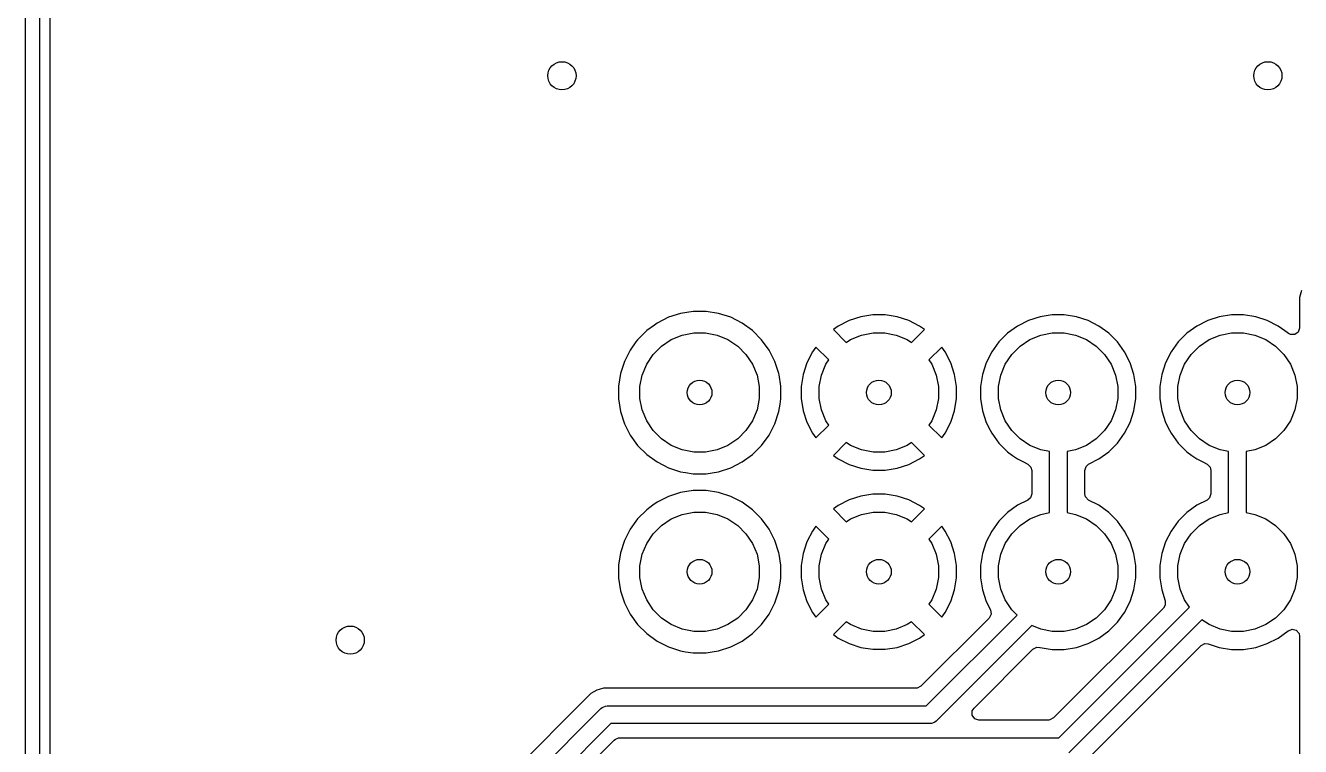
# Model space of a CAD drawing. Extents: x 0 to 130, y -140 to 0.
# Drawn here: x -0.1 to 17.96, y -48.51 to -38.29 of the extents above; entities that cross this region are included whole.
import ezdxf

# ---------------------------------------------------------------- set-up
doc = ezdxf.new("R2010")
doc.units = 0
doc.layers.add('BLACK', color=7, linetype='CONTINUOUS')

msp = doc.modelspace()

# ---------------------------------------------------------------- linework, layer by layer
at = {"layer": 'BLACK', "linetype": 'CONTINUOUS'}
for p, q in [((-0.1, -140), (-0.1, 0)), ((0.1, -0.1), (0.1, -139.9)), ((0.2505, -43.39945), (0.2505, -28.290424)), ((17.975491, -42.045657), (17.9499, -42.141166)), ((17.9499, -42.141166), (17.9499, -42.575029)), ((9.008362, -42.423788), (8.847008, -42.506002)), ((9.180593, -42.367828), (9.008362, -42.423788)), ((9.359451, -42.3395), (9.180593, -42.367828)), ((9.359454, -42.3395), (9.359451, -42.3395)), ((9.540546, -42.3395), (9.359454, -42.3395)), ((9.540549, -42.3395), (9.540546, -42.3395)), ((9.719406, -42.367828), (9.540549, -42.3395)), ((9.891637, -42.423788), (9.719406, -42.367828)), ((10.052991, -42.506002), (9.891637, -42.423788)), ((11.73242, -42.417084), (11.567751, -42.470588)), ((11.903425, -42.39), (11.73242, -42.417084)), ((12.076575, -42.39), (11.903425, -42.39)), ((12.247579, -42.417084), (12.076575, -42.39)), ((12.412248, -42.470588), (12.247579, -42.417084)), ((14.272293, -42.416598), (14.107561, -42.470123)), ((14.272297, -42.416597), (14.272293, -42.416598)), ((14.443386, -42.3895), (14.272297, -42.416597)), ((14.443389, -42.3895), (14.443386, -42.3895)), ((14.616611, -42.3895), (14.443389, -42.3895)), ((14.616614, -42.3895), (14.616611, -42.3895)), ((14.787702, -42.416597), (14.616614, -42.3895)), ((14.787706, -42.416598), (14.787702, -42.416597)), ((14.952438, -42.470123), (14.787706, -42.416598)), ((16.812293, -42.416598), (16.647561, -42.470123)), ((16.812297, -42.416597), (16.812293, -42.416598)), ((16.983386, -42.3895), (16.812297, -42.416597)), ((16.983389, -42.3895), (16.983386, -42.3895)), ((17.156611, -42.3895), (16.983389, -42.3895)), ((17.156614, -42.3895), (17.156611, -42.3895)), ((17.327702, -42.416597), (17.156614, -42.3895)), ((17.327706, -42.416598), (17.327702, -42.416597)), ((17.492438, -42.470123), (17.327706, -42.416598)), ((8.700499, -42.612447), (8.572447, -42.740499)), ((8.809202, -42.53347), (8.700499, -42.612447)), ((8.847008, -42.506002), (8.809202, -42.53347)), ((10.052993, -42.506003), (10.052991, -42.506002)), ((10.052994, -42.506004), (10.052993, -42.506003)), ((10.199501, -42.612447), (10.052994, -42.506004)), ((10.327553, -42.740499), (10.199501, -42.612447)), ((11.413473, -42.549196), (11.345829, -42.598341)), ((11.345829, -42.598341), (11.528493, -42.781005)), ((11.567751, -42.470588), (11.413473, -42.549196)), ((12.566523, -42.549195), (12.412248, -42.470588)), ((12.451505, -42.781004), (12.634169, -42.598341)), ((12.634169, -42.598341), (12.566523, -42.549195)), ((13.953214, -42.548766), (13.813073, -42.650585)), ((14.107558, -42.470125), (13.953214, -42.548766)), ((14.107561, -42.470123), (14.107558, -42.470125)), ((14.952441, -42.470125), (14.952438, -42.470123)), ((15.106785, -42.548766), (14.952441, -42.470125)), ((15.106787, -42.548767), (15.106785, -42.548766)), ((15.106788, -42.548768), (15.106787, -42.548767)), ((15.246928, -42.650586), (15.106788, -42.548768)), ((16.493214, -42.548766), (16.353073, -42.650585)), ((16.647558, -42.470125), (16.493214, -42.548766)), ((16.647561, -42.470123), (16.647558, -42.470125)), ((17.492441, -42.470125), (17.492438, -42.470123)), ((17.646785, -42.548766), (17.492441, -42.470125)), ((17.646787, -42.548767), (17.646785, -42.548766)), ((17.646788, -42.548768), (17.646787, -42.548767)), ((17.786928, -42.650586), (17.646788, -42.548768)), ((17.9499, -42.575029), (17.930993, -42.63322)), ((8.548781, -42.773073), (8.466002, -42.887008)), ((8.572447, -42.740499), (8.548781, -42.773073)), ((8.910766, -42.832941), (9.049313, -42.740367)), ((9.049313, -42.740367), (9.203258, -42.676601)), ((9.203258, -42.676601), (9.366685, -42.644093)), ((9.366685, -42.644093), (9.533315, -42.644093)), ((9.533315, -42.644093), (9.696742, -42.676601)), ((9.696742, -42.676601), (9.850687, -42.740367)), ((9.850687, -42.740367), (9.989234, -42.832941)), ((10.433996, -42.887006), (10.327553, -42.740499)), ((11.528493, -42.781005), (11.589313, -42.740367)), ((11.589313, -42.740367), (11.743258, -42.676601)), ((11.743258, -42.676601), (11.906685, -42.644093)), ((11.906685, -42.644093), (12.073315, -42.644093)), ((12.073315, -42.644093), (12.236742, -42.676601)), ((12.236742, -42.676601), (12.390687, -42.740367)), ((12.390687, -42.740367), (12.451505, -42.781004)), ((13.690585, -42.773073), (13.588766, -42.913214)), ((13.813073, -42.650585), (13.690585, -42.773073)), ((13.990766, -42.832941), (14.129313, -42.740367)), ((14.129313, -42.740367), (14.283258, -42.676601)), ((14.283258, -42.676601), (14.446685, -42.644093)), ((14.446685, -42.644093), (14.613315, -42.644093)), ((14.613315, -42.644093), (14.776742, -42.676601)), ((14.776742, -42.676601), (14.930687, -42.740367)), ((14.930687, -42.740367), (15.069234, -42.832941)), ((15.369414, -42.773072), (15.246928, -42.650586)), ((15.471232, -42.913212), (15.369414, -42.773072)), ((16.230585, -42.773073), (16.128766, -42.913214)), ((16.353073, -42.650585), (16.230585, -42.773073)), ((16.530766, -42.832941), (16.669313, -42.740367)), ((16.669313, -42.740367), (16.823258, -42.676601)), ((16.823258, -42.676601), (16.986685, -42.644093)), ((16.986685, -42.644093), (17.153315, -42.644093)), ((17.153315, -42.644093), (17.316742, -42.676601)), ((17.316742, -42.676601), (17.470687, -42.740367)), ((17.470687, -42.740367), (17.609234, -42.832941)), ((17.78693, -42.650588), (17.786928, -42.650586)), ((17.790075, -42.652873), (17.78693, -42.650588)), ((17.790393, -42.652434), (17.790075, -42.652873)), ((17.820307, -42.669184), (17.790393, -42.652434)), ((17.881493, -42.669184), (17.820307, -42.669184)), ((17.930993, -42.63322), (17.881493, -42.669184)), ((8.466002, -42.887008), (8.383788, -43.048362)), ((8.700367, -43.089313), (8.792941, -42.950766)), ((8.792941, -42.950766), (8.910766, -42.832941)), ((9.989234, -42.832941), (10.107059, -42.950766)), ((10.107059, -42.950766), (10.199633, -43.089313)), ((10.516211, -43.048361), (10.433996, -42.887006)), ((11.049196, -42.913473), (10.970588, -43.067751)), ((11.09834, -42.845829), (11.049196, -42.913473)), ((11.281005, -43.028493), (11.09834, -42.845829)), ((12.881657, -42.845829), (12.698993, -43.028491)), ((12.930801, -42.913471), (12.881657, -42.845829)), ((12.930804, -42.913475), (12.930801, -42.913471)), ((13.009411, -43.067751), (12.930804, -42.913475)), ((13.588766, -42.913214), (13.510125, -43.067558)), ((13.780367, -43.089313), (13.872941, -42.950766)), ((13.872941, -42.950766), (13.990766, -42.832941)), ((15.069234, -42.832941), (15.187059, -42.950766)), ((15.187059, -42.950766), (15.279633, -43.089313)), ((15.549873, -43.067555), (15.471232, -42.913212)), ((16.128766, -42.913214), (16.050125, -43.067558)), ((16.320367, -43.089313), (16.412941, -42.950766)), ((16.412941, -42.950766), (16.530766, -42.832941)), ((17.609234, -42.832941), (17.727059, -42.950766)), ((17.727059, -42.950766), (17.819633, -43.089313)), ((8.383788, -43.048362), (8.327828, -43.220593)), ((8.636601, -43.243258), (8.700367, -43.089313)), ((10.199633, -43.089313), (10.263399, -43.243258)), ((10.572171, -43.220591), (10.516211, -43.048361)), ((10.970588, -43.067751), (10.917084, -43.23242)), ((11.176601, -43.243258), (11.240367, -43.089313)), ((11.240367, -43.089313), (11.281005, -43.028493)), ((12.698993, -43.028491), (12.739633, -43.089313)), ((12.739633, -43.089313), (12.803399, -43.243258)), ((13.062915, -43.23242), (13.009411, -43.067751)), ((13.510123, -43.067561), (13.456598, -43.232293)), ((13.510125, -43.067558), (13.510123, -43.067561)), ((13.716601, -43.243258), (13.780367, -43.089313)), ((15.279633, -43.089313), (15.343399, -43.243258)), ((15.549873, -43.067557), (15.549873, -43.067555)), ((15.549874, -43.067558), (15.549873, -43.067557)), ((15.549876, -43.067561), (15.549874, -43.067558)), ((15.603401, -43.232293), (15.549876, -43.067561)), ((16.050123, -43.067561), (15.996598, -43.232293)), ((16.050125, -43.067558), (16.050123, -43.067561)), ((16.256601, -43.243258), (16.320367, -43.089313)), ((17.819633, -43.089313), (17.883399, -43.243258)), ((8.327828, -43.220593), (8.2995, -43.39945)), ((8.604093, -43.406685), (8.636601, -43.243258)), ((10.263399, -43.243258), (10.295907, -43.406685)), ((10.575245, -43.24), (10.572171, -43.220591)), ((10.6005, -43.39945), (10.575245, -43.24)), ((10.917084, -43.23242), (10.89, -43.403424)), ((11.144093, -43.406685), (11.176601, -43.243258)), ((12.803399, -43.243258), (12.835907, -43.406685)), ((13.09, -43.403424), (13.062915, -43.23242)), ((13.456597, -43.232297), (13.4295, -43.403385)), ((13.456598, -43.232293), (13.456597, -43.232297)), ((13.684093, -43.406685), (13.716601, -43.243258)), ((15.343399, -43.243258), (15.375907, -43.406685)), ((15.603402, -43.232297), (15.603401, -43.232293)), ((15.6305, -43.403385), (15.603402, -43.232297)), ((15.996597, -43.232297), (15.9695, -43.403385)), ((15.996598, -43.232293), (15.996597, -43.232297)), ((16.224093, -43.406685), (16.256601, -43.243258)), ((17.883399, -43.243258), (17.915907, -43.406685)), ((0.2505, -45.93945), (0.2505, -43.39945)), ((8.2995, -43.39945), (8.2995, -43.580549)), ((8.604093, -43.573315), (8.604093, -43.406685)), ((10.295907, -43.406685), (10.295907, -43.573315)), ((10.6005, -43.403424), (10.6005, -43.39945)), ((10.6005, -43.580549), (10.6005, -43.403424)), ((10.89, -43.403424), (10.89, -43.576575)), ((11.144093, -43.573315), (11.144093, -43.406685)), ((12.835907, -43.406685), (12.835907, -43.573315)), ((13.09, -43.576575), (13.09, -43.403424)), ((13.4295, -43.403385), (13.4295, -43.576614)), ((13.684093, -43.573315), (13.684093, -43.406685)), ((15.375907, -43.406685), (15.375907, -43.573315)), ((15.6305, -43.576614), (15.6305, -43.403385)), ((15.9695, -43.403385), (15.9695, -43.576614)), ((16.224093, -43.573315), (16.224093, -43.406685)), ((17.915907, -43.406685), (17.915907, -43.573315)), ((8.2995, -43.580549), (8.327828, -43.759406)), ((8.636601, -43.736742), (8.604093, -43.573315)), ((10.295907, -43.573315), (10.263399, -43.736742)), ((10.572171, -43.759409), (10.588963, -43.653389)), ((10.588963, -43.653389), (10.6005, -43.580549)), ((10.89, -43.576575), (10.917084, -43.747579)), ((11.176601, -43.736742), (11.144093, -43.573315)), ((12.835907, -43.573315), (12.803399, -43.736742)), ((13.062915, -43.747579), (13.09, -43.576575)), ((13.4295, -43.576614), (13.456597, -43.747702)), ((13.716601, -43.736742), (13.684093, -43.573315)), ((15.375907, -43.573315), (15.343399, -43.736742)), ((15.603402, -43.747702), (15.6305, -43.576614)), ((15.9695, -43.576614), (15.996597, -43.747702)), ((16.256601, -43.736742), (16.224093, -43.573315)), ((17.915907, -43.573315), (17.883399, -43.736742)), ((8.327828, -43.759406), (8.383788, -43.931637)), ((8.700367, -43.890687), (8.636601, -43.736742)), ((8.792941, -44.029234), (8.700367, -43.890687)), ((10.199633, -43.890687), (10.107059, -44.029234)), ((10.263399, -43.736742), (10.199633, -43.890687)), ((10.516211, -43.931639), (10.572171, -43.759409)), ((10.917084, -43.747579), (10.970588, -43.912248)), ((11.240367, -43.890687), (11.176601, -43.736742)), ((11.281004, -43.951505), (11.240367, -43.890687)), ((12.739633, -43.890687), (12.698994, -43.951506)), ((12.803399, -43.736742), (12.739633, -43.890687)), ((13.009411, -43.912248), (13.062915, -43.747579)), ((13.456597, -43.747702), (13.456598, -43.747706)), ((13.456598, -43.747706), (13.510123, -43.912438)), ((13.780367, -43.890687), (13.716601, -43.736742)), ((13.872941, -44.029234), (13.780367, -43.890687)), ((15.279633, -43.890687), (15.187059, -44.029234)), ((15.343399, -43.736742), (15.279633, -43.890687)), ((15.549876, -43.912438), (15.603401, -43.747706)), ((15.603401, -43.747706), (15.603402, -43.747702)), ((15.996597, -43.747702), (15.996598, -43.747706)), ((15.996598, -43.747706), (16.050123, -43.912438)), ((16.320367, -43.890687), (16.256601, -43.736742)), ((16.412941, -44.029234), (16.320367, -43.890687)), ((17.819633, -43.890687), (17.727059, -44.029234)), ((17.883399, -43.736742), (17.819633, -43.890687)), ((8.383788, -43.931637), (8.452649, -44.066785)), ((8.452649, -44.066785), (8.466004, -44.092994)), ((8.910766, -44.147059), (8.792941, -44.029234)), ((10.107059, -44.029234), (9.989234, -44.147059)), ((10.433996, -44.092994), (10.516211, -43.931639)), ((10.970588, -43.912248), (11.049195, -44.066523)), ((11.049195, -44.066523), (11.098341, -44.134169)), ((11.098341, -44.134169), (11.281004, -43.951505)), ((12.698994, -43.951506), (12.881657, -44.134169)), ((12.881657, -44.134169), (12.930805, -44.066522)), ((12.930805, -44.066522), (13.009411, -43.912248)), ((13.510123, -43.912438), (13.510125, -43.912441)), ((13.510125, -43.912441), (13.565718, -44.021551)), ((13.565718, -44.021551), (13.588768, -44.066788)), ((13.588768, -44.066788), (13.690586, -44.206928)), ((13.990766, -44.147059), (13.872941, -44.029234)), ((15.187059, -44.029234), (15.069234, -44.147059)), ((15.369414, -44.206928), (15.471232, -44.066788)), ((15.471232, -44.066788), (15.549873, -43.912445)), ((15.549873, -43.912445), (15.549874, -43.91244)), ((15.549874, -43.91244), (15.549876, -43.912438)), ((16.050123, -43.912438), (16.050125, -43.912441)), ((16.050125, -43.912441), (16.105718, -44.021551)), ((16.105718, -44.021551), (16.128768, -44.066788)), ((16.128768, -44.066788), (16.230586, -44.206928)), ((16.530766, -44.147059), (16.412941, -44.029234)), ((17.727059, -44.029234), (17.609234, -44.147059)), ((8.466004, -44.092994), (8.572447, -44.239501)), ((8.572447, -44.239501), (8.700499, -44.367553)), ((9.049313, -44.239633), (8.910766, -44.147059)), ((9.203258, -44.303399), (9.049313, -44.239633)), ((9.850687, -44.239633), (9.696742, -44.303399)), ((9.989234, -44.147059), (9.850687, -44.239633)), ((10.199501, -44.367553), (10.327553, -44.239501)), ((10.327553, -44.239501), (10.433996, -44.092994)), ((11.528491, -44.198993), (11.345829, -44.381657)), ((11.589313, -44.239633), (11.528491, -44.198993)), ((11.743258, -44.303399), (11.589313, -44.239633)), ((12.390687, -44.239633), (12.236742, -44.303399)), ((12.451506, -44.198994), (12.390687, -44.239633)), ((12.634169, -44.381657), (12.451506, -44.198994)), ((13.690586, -44.206928), (13.813072, -44.329414)), ((14.129313, -44.239633), (13.990766, -44.147059)), ((14.283258, -44.303399), (14.129313, -44.239633)), ((14.930687, -44.239633), (14.776742, -44.303399)), ((15.069234, -44.147059), (14.930687, -44.239633)), ((15.246928, -44.329414), (15.369414, -44.206928)), ((16.230586, -44.206928), (16.353072, -44.329414)), ((16.669313, -44.239633), (16.530766, -44.147059)), ((16.823258, -44.303399), (16.669313, -44.239633)), ((17.470687, -44.239633), (17.316742, -44.303399)), ((17.609234, -44.147059), (17.470687, -44.239633)), ((8.700499, -44.367553), (8.847006, -44.473996)), ((9.366685, -44.335907), (9.203258, -44.303399)), ((9.533315, -44.335907), (9.366685, -44.335907)), ((9.696742, -44.303399), (9.533315, -44.335907)), ((10.052994, -44.473996), (10.199501, -44.367553)), ((11.345829, -44.381657), (11.413471, -44.430801)), ((11.413471, -44.430801), (11.413475, -44.430804)), ((11.413475, -44.430804), (11.567751, -44.509411)), ((11.906685, -44.335907), (11.743258, -44.303399)), ((12.073315, -44.335907), (11.906685, -44.335907)), ((12.236742, -44.303399), (12.073315, -44.335907)), ((12.412248, -44.509411), (12.566522, -44.430805)), ((12.566522, -44.430805), (12.634169, -44.381657)), ((13.813072, -44.329414), (13.884978, -44.381657)), ((13.884978, -44.381657), (13.953213, -44.431233)), ((13.953213, -44.431233), (14.037142, -44.473996)), ((14.405, -44.327615), (14.283258, -44.303399)), ((14.405, -45.192384), (14.405, -44.327615)), ((14.776742, -44.303399), (14.655, -44.327615)), ((14.655, -44.327615), (14.655, -45.192384)), ((14.959554, -44.50625), (15.106788, -44.431232)), ((15.106788, -44.431232), (15.246928, -44.329414)), ((16.353072, -44.329414), (16.424978, -44.381657)), ((16.424978, -44.381657), (16.493213, -44.431233)), ((16.493213, -44.431233), (16.577142, -44.473996)), ((16.945, -44.327615), (16.823258, -44.303399)), ((16.945, -45.192384), (16.945, -44.327615)), ((17.316742, -44.303399), (17.195, -44.327615)), ((17.195, -44.327615), (17.195, -45.192384)), ((8.847006, -44.473996), (9.008361, -44.556211)), ((9.008361, -44.556211), (9.180591, -44.612171)), ((9.180591, -44.612171), (9.252136, -44.623502)), ((9.629977, -44.626335), (9.719409, -44.612171)), ((9.719409, -44.612171), (9.891639, -44.556211)), ((9.891639, -44.556211), (10.052994, -44.473996)), ((11.567751, -44.509411), (11.73242, -44.562915)), ((11.73242, -44.562915), (11.903425, -44.59)), ((11.903425, -44.59), (12.076575, -44.59)), ((12.076575, -44.59), (12.247579, -44.562915)), ((12.247579, -44.562915), (12.412248, -44.509411)), ((14.037142, -44.473996), (14.100445, -44.50625)), ((14.100445, -44.50625), (14.143709, -44.549514)), ((14.143709, -44.549514), (14.1545, -44.59446)), ((14.1545, -44.59446), (14.1545, -44.925539)), ((14.9055, -44.59446), (14.924407, -44.536269)), ((14.9055, -44.925539), (14.9055, -44.59446)), ((14.924407, -44.536269), (14.959554, -44.50625)), ((16.577142, -44.473996), (16.640445, -44.50625)), ((16.640445, -44.50625), (16.683709, -44.549514)), ((16.683709, -44.549514), (16.6945, -44.59446)), ((16.6945, -44.59446), (16.6945, -44.925539)), ((9.252136, -44.623502), (9.359451, -44.6405)), ((9.359451, -44.6405), (9.359454, -44.6405)), ((9.359454, -44.6405), (9.540549, -44.6405)), ((9.540549, -44.6405), (9.629977, -44.626335)), ((9.008362, -44.963788), (8.847008, -45.046002)), ((9.180593, -44.907828), (9.008362, -44.963788)), ((9.359451, -44.8795), (9.180593, -44.907828)), ((9.359454, -44.8795), (9.359451, -44.8795)), ((9.540546, -44.8795), (9.359454, -44.8795)), ((9.540549, -44.8795), (9.540546, -44.8795)), ((9.719406, -44.907828), (9.540549, -44.8795)), ((9.891637, -44.963788), (9.719406, -44.907828)), ((10.052991, -45.046002), (9.891637, -44.963788)), ((11.73242, -44.957084), (11.567751, -45.010588)), ((11.903425, -44.93), (11.73242, -44.957084)), ((12.076575, -44.93), (11.903425, -44.93)), ((12.247579, -44.957084), (12.076575, -44.93)), ((12.412248, -45.010588), (12.247579, -44.957084)), ((14.1545, -44.925539), (14.135593, -44.98373)), ((14.91629, -44.970484), (14.9055, -44.925539)), ((14.959555, -45.013749), (14.91629, -44.970484)), ((16.6945, -44.925539), (16.675593, -44.98373)), ((8.700499, -45.152447), (8.572447, -45.280499)), ((8.788149, -45.088766), (8.700499, -45.152447)), ((8.847008, -45.046002), (8.788149, -45.088766)), ((10.052993, -45.046003), (10.052991, -45.046002)), ((10.052994, -45.046004), (10.052993, -45.046003)), ((10.199501, -45.152447), (10.052994, -45.046004)), ((10.327553, -45.280499), (10.199501, -45.152447)), ((11.413473, -45.089196), (11.345829, -45.138341)), ((11.345829, -45.138341), (11.528493, -45.321005)), ((11.567751, -45.010588), (11.413473, -45.089196)), ((12.566523, -45.089195), (12.412248, -45.010588)), ((12.451505, -45.321004), (12.634169, -45.138341)), ((12.634169, -45.138341), (12.566523, -45.089195)), ((13.953214, -45.088766), (13.813073, -45.190585)), ((14.100445, -45.013749), (13.953214, -45.088766)), ((14.135593, -44.98373), (14.100445, -45.013749)), ((15.106785, -45.088766), (14.959555, -45.013749)), ((15.106787, -45.088767), (15.106785, -45.088766)), ((15.106788, -45.088768), (15.106787, -45.088767)), ((15.246928, -45.190586), (15.106788, -45.088768)), ((16.493214, -45.088766), (16.353073, -45.190585)), ((16.640445, -45.013749), (16.493214, -45.088766)), ((16.675593, -44.98373), (16.640445, -45.013749)), ((8.548781, -45.313073), (8.466002, -45.427008)), ((8.572447, -45.280499), (8.548781, -45.313073)), ((8.910766, -45.372941), (9.049313, -45.280367)), ((9.049313, -45.280367), (9.203258, -45.216601)), ((9.203258, -45.216601), (9.366685, -45.184093)), ((9.366685, -45.184093), (9.533315, -45.184093)), ((9.533315, -45.184093), (9.696742, -45.216601)), ((9.696742, -45.216601), (9.850687, -45.280367)), ((9.850687, -45.280367), (9.989234, -45.372941)), ((10.433996, -45.427006), (10.327553, -45.280499)), ((11.528493, -45.321005), (11.589313, -45.280367)), ((11.589313, -45.280367), (11.743258, -45.216601)), ((11.743258, -45.216601), (11.906685, -45.184093)), ((11.906685, -45.184093), (12.073315, -45.184093)), ((12.073315, -45.184093), (12.236742, -45.216601)), ((12.236742, -45.216601), (12.390687, -45.280367)), ((12.390687, -45.280367), (12.451505, -45.321004)), ((13.690585, -45.313073), (13.588766, -45.453214)), ((13.813073, -45.190585), (13.690585, -45.313073)), ((13.990766, -45.372941), (14.129313, -45.280367)), ((14.129313, -45.280367), (14.283258, -45.216601)), ((14.283258, -45.216601), (14.405, -45.192384)), ((14.655, -45.192384), (14.776742, -45.216601)), ((14.776742, -45.216601), (14.930687, -45.280367)), ((14.930687, -45.280367), (15.069234, -45.372941)), ((15.369414, -45.313072), (15.246928, -45.190586)), ((15.471232, -45.453212), (15.369414, -45.313072)), ((16.230585, -45.313073), (16.128766, -45.453214)), ((16.353073, -45.190585), (16.230585, -45.313073)), ((16.530766, -45.372941), (16.669313, -45.280367)), ((16.669313, -45.280367), (16.823258, -45.216601)), ((16.823258, -45.216601), (16.945, -45.192384)), ((17.195, -45.192384), (17.316742, -45.216601)), ((17.316742, -45.216601), (17.470687, -45.280367)), ((17.470687, -45.280367), (17.609234, -45.372941)), ((8.466002, -45.427008), (8.383788, -45.588362)), ((8.700367, -45.629313), (8.792941, -45.490766)), ((8.792941, -45.490766), (8.910766, -45.372941)), ((9.989234, -45.372941), (10.107059, -45.490766)), ((10.107059, -45.490766), (10.199633, -45.629313)), ((10.516211, -45.588361), (10.433996, -45.427006)), ((11.049196, -45.453473), (10.970588, -45.607751)), ((11.09834, -45.385829), (11.049196, -45.453473)), ((11.281005, -45.568493), (11.09834, -45.385829)), ((12.881657, -45.385829), (12.698993, -45.568491)), ((12.930801, -45.453471), (12.881657, -45.385829)), ((12.930804, -45.453475), (12.930801, -45.453471)), ((13.009411, -45.607751), (12.930804, -45.453475)), ((13.588766, -45.453214), (13.510125, -45.607558)), ((13.780367, -45.629313), (13.872941, -45.490766)), ((13.872941, -45.490766), (13.990766, -45.372941)), ((15.069234, -45.372941), (15.187059, -45.490766)), ((15.187059, -45.490766), (15.279633, -45.629313)), ((15.549873, -45.607555), (15.471232, -45.453212)), ((16.128766, -45.453214), (16.050125, -45.607558)), ((16.320367, -45.629313), (16.412941, -45.490766)), ((16.412941, -45.490766), (16.530766, -45.372941)), ((17.609234, -45.372941), (17.727059, -45.490766)), ((17.727059, -45.490766), (17.819633, -45.629313)), ((8.383788, -45.588362), (8.327828, -45.760593)), ((8.636601, -45.783258), (8.700367, -45.629313)), ((10.199633, -45.629313), (10.263399, -45.783258)), ((10.572171, -45.760591), (10.516211, -45.588361)), ((10.970588, -45.607751), (10.917084, -45.77242)), ((11.176601, -45.783258), (11.240367, -45.629313)), ((11.240367, -45.629313), (11.281005, -45.568493)), ((12.698993, -45.568491), (12.739633, -45.629313)), ((12.739633, -45.629313), (12.803399, -45.783258)), ((13.062915, -45.77242), (13.009411, -45.607751)), ((13.510123, -45.607561), (13.456598, -45.772293)), ((13.510125, -45.607558), (13.510123, -45.607561)), ((13.716601, -45.783258), (13.780367, -45.629313)), ((15.279633, -45.629313), (15.343399, -45.783258)), ((15.549873, -45.607557), (15.549873, -45.607555)), ((15.549874, -45.607558), (15.549873, -45.607557)), ((15.549876, -45.607561), (15.549874, -45.607558)), ((15.603401, -45.772293), (15.549876, -45.607561)), ((16.050123, -45.607561), (15.996598, -45.772293)), ((16.050125, -45.607558), (16.050123, -45.607561)), ((16.256601, -45.783258), (16.320367, -45.629313)), ((17.819633, -45.629313), (17.883399, -45.783258)), ((8.327828, -45.760593), (8.2995, -45.93945)), ((8.604093, -45.946685), (8.636601, -45.783258)), ((10.263399, -45.783258), (10.295907, -45.946685)), ((10.575643, -45.782511), (10.572171, -45.760591)), ((10.6005, -45.93945), (10.575643, -45.782511)), ((10.917084, -45.77242), (10.89, -45.943424)), ((11.144093, -45.946685), (11.176601, -45.783258)), ((12.803399, -45.783258), (12.835907, -45.946685)), ((13.09, -45.943424), (13.062915, -45.77242)), ((13.456597, -45.772297), (13.4295, -45.943385)), ((13.456598, -45.772293), (13.456597, -45.772297)), ((13.684093, -45.946685), (13.716601, -45.783258)), ((15.343399, -45.783258), (15.375907, -45.946685)), ((15.603402, -45.772297), (15.603401, -45.772293)), ((15.6305, -45.943385), (15.603402, -45.772297)), ((15.996597, -45.772297), (15.9695, -45.943385)), ((15.996598, -45.772293), (15.996597, -45.772297)), ((16.224093, -45.946685), (16.256601, -45.783258)), ((17.883399, -45.783258), (17.915907, -45.946685)), ((0.2505, -51.252566), (0.2505, -45.93945)), ((8.2995, -45.93945), (8.2995, -46.120549)), ((8.604093, -46.113315), (8.604093, -45.946685)), ((10.295907, -45.946685), (10.295907, -46.113315)), ((10.6005, -45.943424), (10.6005, -45.93945)), ((10.6005, -46.120549), (10.6005, -45.943424)), ((10.89, -45.943424), (10.89, -46.116575)), ((11.144093, -46.113315), (11.144093, -45.946685)), ((12.835907, -45.946685), (12.835907, -46.113315)), ((13.09, -46.116575), (13.09, -45.943424)), ((13.4295, -45.943385), (13.4295, -46.116614)), ((13.684093, -46.113315), (13.684093, -45.946685)), ((15.375907, -45.946685), (15.375907, -46.113315)), ((15.6305, -46.116614), (15.6305, -45.943385)), ((15.9695, -45.943385), (15.9695, -46.116614)), ((16.224093, -46.113315), (16.224093, -45.946685)), ((17.915907, -45.946685), (17.915907, -46.113315)), ((8.2995, -46.120549), (8.327828, -46.299406)), ((8.636601, -46.276742), (8.604093, -46.113315)), ((10.295907, -46.113315), (10.263399, -46.276742)), ((10.572171, -46.299409), (10.589133, -46.192315)), ((10.589133, -46.192315), (10.6005, -46.120549)), ((10.89, -46.116575), (10.917084, -46.287579)), ((11.176601, -46.276742), (11.144093, -46.113315)), ((12.835907, -46.113315), (12.803399, -46.276742)), ((13.062915, -46.287579), (13.09, -46.116575)), ((13.4295, -46.116614), (13.456597, -46.287702)), ((13.716601, -46.276742), (13.684093, -46.113315)), ((15.375907, -46.113315), (15.343399, -46.276742)), ((15.603402, -46.287702), (15.6305, -46.116614)), ((15.9695, -46.116614), (15.996597, -46.287698)), ((16.256601, -46.276742), (16.224093, -46.113315)), ((17.915907, -46.113315), (17.883399, -46.276742)), ((8.327828, -46.299406), (8.383788, -46.471637)), ((8.700367, -46.430687), (8.636601, -46.276742)), ((10.263399, -46.276742), (10.199633, -46.430687)), ((10.516211, -46.471639), (10.572171, -46.299409)), ((10.917084, -46.287579), (10.970588, -46.452248)), ((11.240367, -46.430687), (11.176601, -46.276742)), ((12.803399, -46.276742), (12.739633, -46.430687)), ((13.009411, -46.452248), (13.062915, -46.287579)), ((13.456597, -46.287702), (13.456598, -46.287706)), ((13.456598, -46.287706), (13.510123, -46.452438)), ((13.780367, -46.430687), (13.716601, -46.276742)), ((15.343399, -46.276742), (15.279633, -46.430687)), ((15.549876, -46.452438), (15.603401, -46.287706)), ((15.603401, -46.287706), (15.603402, -46.287702)), ((15.996597, -46.287698), (16.04766, -46.444855)), ((16.320367, -46.430687), (16.256601, -46.276742)), ((17.883399, -46.276742), (17.819633, -46.430687)), ((8.383788, -46.471637), (8.46546, -46.631928)), ((8.792941, -46.569234), (8.700367, -46.430687)), ((8.910766, -46.687059), (8.792941, -46.569234)), ((10.107059, -46.569234), (9.989234, -46.687059)), ((10.199633, -46.430687), (10.107059, -46.569234)), ((10.433996, -46.632994), (10.516211, -46.471639)), ((10.970588, -46.452248), (11.049195, -46.606523)), ((11.098341, -46.674169), (11.281004, -46.491505)), ((11.281004, -46.491505), (11.240367, -46.430687)), ((12.739633, -46.430687), (12.698994, -46.491506)), ((12.698994, -46.491506), (12.881657, -46.674169)), ((12.930805, -46.606522), (13.009411, -46.452248)), ((13.510123, -46.452438), (13.510127, -46.452447)), ((13.510127, -46.452447), (13.570764, -46.571455)), ((13.570764, -46.571455), (13.580335, -46.631887)), ((13.872941, -46.569234), (13.780367, -46.430687)), ((13.948465, -46.644758), (13.872941, -46.569234)), ((16.023509, -46.545452), (14.465459, -48.103504)), ((14.540224, -48.383), (16.389328, -46.533895)), ((15.187059, -46.569234), (15.069234, -46.687059)), ((15.279633, -46.430687), (15.187059, -46.569234)), ((15.471232, -46.606788), (15.549873, -46.452445)), ((15.549873, -46.452445), (15.549874, -46.45244)), ((15.549874, -46.45244), (15.549876, -46.452438)), ((16.04766, -46.506041), (16.023509, -46.545452)), ((16.04766, -46.444855), (16.04766, -46.506041)), ((16.389328, -46.533895), (16.320367, -46.430687)), ((17.727059, -46.569234), (17.609234, -46.687059)), ((17.819633, -46.430687), (17.727059, -46.569234)), ((8.46546, -46.631928), (8.466004, -46.632994)), ((8.466004, -46.632994), (8.572447, -46.779501)), ((8.572447, -46.779501), (8.700499, -46.907553)), ((9.049313, -46.779633), (8.910766, -46.687059)), ((9.203258, -46.843399), (9.049313, -46.779633)), ((9.850687, -46.779633), (9.696742, -46.843399)), ((9.989234, -46.687059), (9.850687, -46.779633)), ((10.199501, -46.907553), (10.327553, -46.779501)), ((10.327553, -46.779501), (10.433996, -46.632994)), ((11.049195, -46.606523), (11.098341, -46.674169)), ((11.528491, -46.738993), (11.345829, -46.921657)), ((11.589313, -46.779633), (11.528491, -46.738993)), ((11.743258, -46.843399), (11.589313, -46.779633)), ((12.390687, -46.779633), (12.236742, -46.843399)), ((12.451506, -46.738994), (12.390687, -46.779633)), ((12.634169, -46.921657), (12.451506, -46.738994)), ((13.552558, -46.686402), (12.585459, -47.653503)), ((12.660224, -47.933), (13.948465, -46.644758)), ((12.881657, -46.674169), (12.930805, -46.606522)), ((13.580335, -46.631887), (13.552558, -46.686402)), ((16.566104, -46.710671), (14.680388, -48.596388)), ((14.930687, -46.779633), (14.776742, -46.843399)), ((15.069234, -46.687059), (14.930687, -46.779633)), ((15.246928, -46.869414), (15.369414, -46.746928)), ((15.369414, -46.746928), (15.471232, -46.606788)), ((16.669313, -46.779633), (16.566104, -46.710671)), ((16.823258, -46.843399), (16.669313, -46.779633)), ((17.470687, -46.779633), (17.316742, -46.843399)), ((17.609234, -46.687059), (17.470687, -46.779633)), ((8.700499, -46.907553), (8.847006, -47.013996)), ((9.366685, -46.875907), (9.203258, -46.843399)), ((9.533315, -46.875907), (9.366685, -46.875907)), ((9.696742, -46.843399), (9.533315, -46.875907)), ((10.052994, -47.013996), (10.199501, -46.907553)), ((11.345829, -46.921657), (11.413471, -46.970801)), ((11.906685, -46.875907), (11.743258, -46.843399)), ((12.073315, -46.875907), (11.906685, -46.875907)), ((12.236742, -46.843399), (12.073315, -46.875907)), ((12.566522, -46.970805), (12.634169, -46.921657)), ((14.156063, -46.790713), (12.800388, -48.146388)), ((14.283258, -46.843399), (14.156063, -46.790713)), ((14.446685, -46.875907), (14.283258, -46.843399)), ((14.613315, -46.875907), (14.446685, -46.875907)), ((14.776742, -46.843399), (14.613315, -46.875907)), ((15.106788, -46.971232), (15.246928, -46.869414)), ((16.986685, -46.875907), (16.823258, -46.843399)), ((17.153315, -46.875907), (16.986685, -46.875907)), ((17.316742, -46.843399), (17.153315, -46.875907)), ((17.646788, -46.971232), (17.786928, -46.869414)), ((17.786928, -46.869414), (17.78693, -46.869411)), ((17.78693, -46.869411), (17.790075, -46.867127)), ((17.790075, -46.867127), (17.790704, -46.867993)), ((17.790704, -46.867993), (17.843125, -46.846276)), ((17.843125, -46.846276), (17.902621, -46.860555)), ((17.902621, -46.860555), (17.942361, -46.907077)), ((17.942361, -46.907077), (17.9499, -46.94497)), ((17.9499, -46.94497), (17.9499, -71.280254)), ((8.847006, -47.013996), (9.008361, -47.096211)), ((9.008361, -47.096211), (9.180591, -47.152171)), ((9.719409, -47.152171), (9.891639, -47.096211)), ((9.891639, -47.096211), (10.052994, -47.013996)), ((11.413471, -46.970801), (11.413475, -46.970804)), ((11.413475, -46.970804), (11.567751, -47.049411)), ((11.567751, -47.049411), (11.73242, -47.102915)), ((11.73242, -47.102915), (11.903425, -47.13)), ((11.903425, -47.13), (12.076575, -47.13)), ((12.076575, -47.13), (12.247579, -47.102915)), ((12.247579, -47.102915), (12.412248, -47.049411)), ((12.412248, -47.049411), (12.566522, -46.970805)), ((13.337541, -47.963497), (14.173046, -47.12799)), ((14.173046, -47.12799), (14.227563, -47.100212)), ((14.227563, -47.100212), (14.268304, -47.103416)), ((14.268304, -47.103416), (14.268526, -47.102496)), ((14.268526, -47.102496), (14.272302, -47.103403)), ((14.272302, -47.103403), (14.443386, -47.1305)), ((14.443386, -47.1305), (14.443389, -47.1305)), ((14.443389, -47.1305), (14.616614, -47.1305)), ((14.616614, -47.1305), (14.787702, -47.103402)), ((14.787702, -47.103402), (14.787706, -47.103401)), ((14.787706, -47.103401), (14.952438, -47.049876)), ((14.892475, -48.738562), (16.554548, -47.076487)), ((14.952438, -47.049876), (14.95244, -47.049874)), ((14.95244, -47.049874), (14.952445, -47.049873)), ((14.952445, -47.049873), (15.106788, -46.971232)), ((16.554548, -47.076487), (16.609063, -47.048712)), ((16.609063, -47.048712), (16.655143, -47.052339)), ((16.655143, -47.052339), (16.812293, -47.103401)), ((16.812293, -47.103401), (16.812297, -47.103402)), ((16.812297, -47.103402), (16.983386, -47.1305)), ((16.983386, -47.1305), (16.983389, -47.1305)), ((16.983389, -47.1305), (17.156614, -47.1305)), ((17.156614, -47.1305), (17.327702, -47.103402)), ((17.327702, -47.103402), (17.327706, -47.103401)), ((17.327706, -47.103401), (17.492438, -47.049876)), ((17.492438, -47.049876), (17.49244, -47.049874)), ((17.49244, -47.049874), (17.492445, -47.049873)), ((17.492445, -47.049873), (17.646788, -46.971232)), ((9.180591, -47.152171), (9.252136, -47.163502)), ((9.252136, -47.163502), (9.359451, -47.1805)), ((9.359451, -47.1805), (9.359454, -47.1805)), ((9.359454, -47.1805), (9.540549, -47.1805)), ((9.540549, -47.1805), (9.629977, -47.166335)), ((9.629977, -47.166335), (9.719409, -47.152171)), ((8.090564, -47.6825), (8.02726, -47.699462)), ((8.189436, -47.6825), (8.090564, -47.6825)), ((12.515455, -47.6825), (8.189436, -47.6825)), ((12.530942, -47.681281), (12.515455, -47.6825)), ((12.585459, -47.653503), (12.530942, -47.681281)), ((7.909437, -47.757525), (4.665438, -51.001525)), ((7.995062, -47.708089), (7.909437, -47.757525)), ((8.02726, -47.699462), (7.995062, -47.708089)), ((4.807612, -51.213612), (8.051612, -47.969612)), ((8.051612, -47.969612), (8.070554, -47.954066)), ((8.070554, -47.954066), (8.115613, -47.935402)), ((8.115613, -47.935402), (8.115614, -47.935402)), ((8.115614, -47.935402), (8.14, -47.933)), ((8.14, -47.933), (12.660224, -47.933)), ((13.31339, -48.002907), (13.337541, -47.963497)), ((13.31339, -48.064093), (13.31339, -48.002907)), ((8.191776, -48.183), (5.021, -51.353776)), ((12.712, -48.183), (8.191776, -48.183)), ((12.736386, -48.180598), (12.712, -48.183)), ((12.736387, -48.180598), (12.736386, -48.180598)), ((12.749584, -48.175131), (12.736387, -48.180598)), ((12.781446, -48.161934), (12.749584, -48.175131)), ((12.781451, -48.161928), (12.781446, -48.161934)), ((12.800388, -48.146388), (12.781451, -48.161928)), ((13.349354, -48.113593), (13.31339, -48.064093)), ((13.407545, -48.1325), (13.349354, -48.113593)), ((14.395455, -48.1325), (13.407545, -48.1325)), ((14.410942, -48.131281), (14.395455, -48.1325)), ((14.465459, -48.103504), (14.410942, -48.131281)), ((8.238007, -48.419612), (8.256949, -48.404067)), ((8.256949, -48.404067), (8.25695, -48.404066)), ((8.25695, -48.404066), (8.283345, -48.393133)), ((8.283345, -48.393133), (8.302009, -48.385402)), ((8.302009, -48.385402), (8.30201, -48.385402)), ((8.30201, -48.385402), (8.326396, -48.383)), ((8.326396, -48.383), (14.540224, -48.383)), ((5.257612, -51.400008), (8.238007, -48.419612))]:
    msp.add_line(p, q, dxfattribs=at)
at = {"layer": 'BLACK'}
for centre, radius in [((7.5, -39), 0.2), ((17.5, -39), 0.2), ((9.45, -43.49), 0.175), ((9.45, -43.49), 0.175), ((11.99, -43.49), 0.175), ((11.99, -43.49), 0.175), ((14.53, -43.49), 0.175), ((14.53, -43.49), 0.175), ((17.07, -43.49), 0.175), ((17.07, -43.49), 0.175), ((9.45, -46.03), 0.175), ((9.45, -46.03), 0.175), ((11.99, -46.03), 0.175), ((11.99, -46.03), 0.175), ((14.53, -46.03), 0.175), ((14.53, -46.03), 0.175), ((17.07, -46.03), 0.175), ((17.07, -46.03), 0.175), ((4.5, -47), 0.2)]:
    msp.add_circle(centre, radius, dxfattribs=at)
at = {"layer": 'WHITE'}
for centre in [(9.45, -43.49), (11.99, -43.49), (14.53, -43.49), (17.07, -43.49), (9.45, -46.03), (11.99, -46.03), (14.53, -46.03), (17.07, -46.03)]:
    msp.add_circle(centre, 0.175, dxfattribs=at)

doc.saveas('drawing.dxf')
